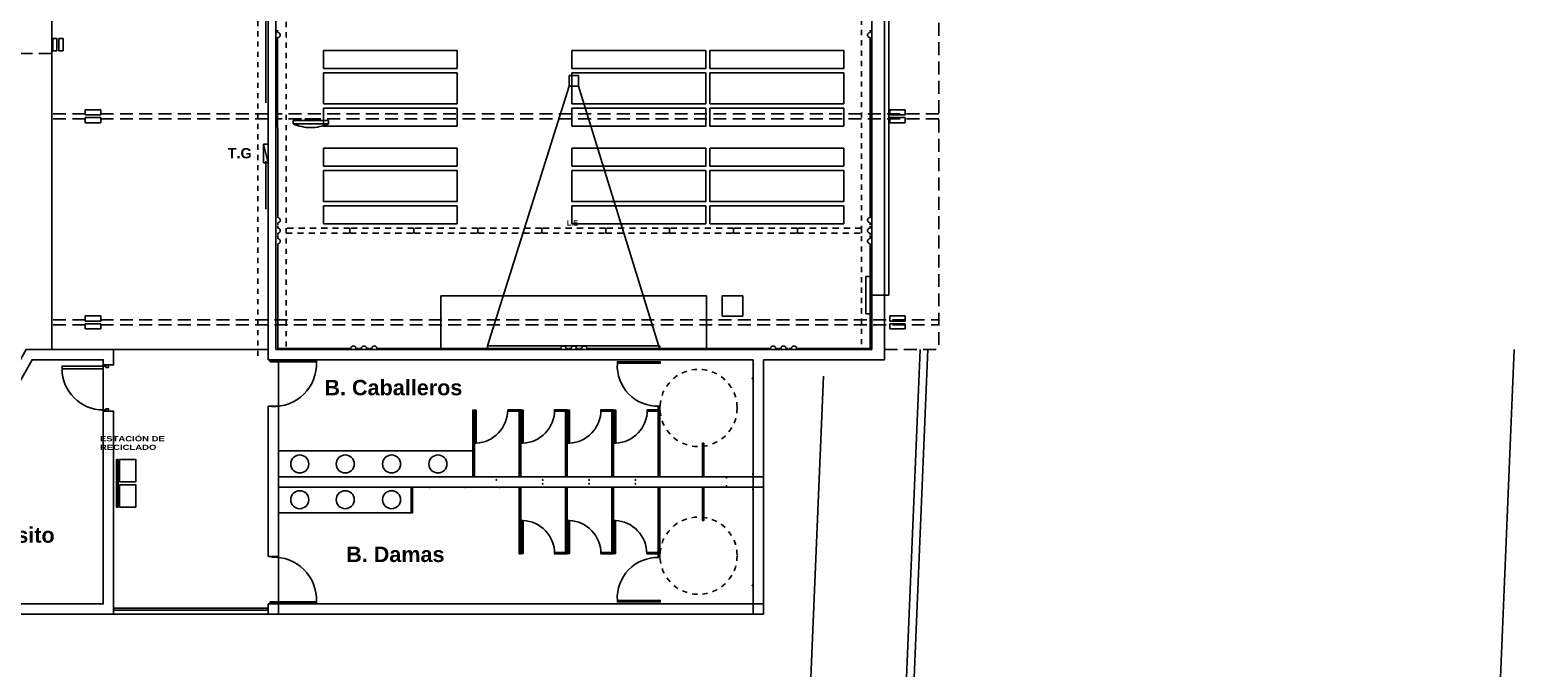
# Model space of a CAD drawing. Header units: millimetres. Extents: x -735 to -481, y 85 to 450.
# Drawn here: x -563.01 to -534.18, y 178.94 to 191.34 of the extents above; entities that cross this region are included whole.
import ezdxf
from ezdxf.enums import TextEntityAlignment as Align

# ---------------------------------------------------------------- set-up
doc = ezdxf.new("R2010")
doc.units = ezdxf.units.MM
doc.linetypes.add('ACAD_ISO02W100', pattern=[15, 12, -3])
doc.linetypes.add('DASHED', pattern=[0.75, 0.5, -0.25])
doc.layers.get('0').update_dxf_attribs({"color": 6, "linetype": 'CONTINUOUS'})
for name, color, linetype in [('1', 1, 'CONTINUOUS'), ('A-CARPINTERIAS PUERTAS', 2, 'CONTINUOUS'), ('A-MUROS', 5, 'CONTINUOUS'), ('bandeja pasacables', 1, 'CONTINUOUS'), ('dib - texto', 2, 'CONTINUOUS'), ('DIB-CORDON 02', 2, 'CONTINUOUS'), ('DIB-VEREDA', 1, 'CONTINUOUS'), ('E-COLUMNAS MADERA', 6, 'CONTINUOUS'), ('ESTRUCTURA', 6, 'CONTINUOUS'), ('ESTUFAS', 50, 'CONTINUOUS'), ('iluminacion LED', 10, 'CONTINUOUS'), ('mobiliario aulas', 254, 'CONTINUOUS'), ('SANIT-DETALLE', 1, 'CONTINUOUS'), ('SOLADOS EXTERIORES', 8, 'CONTINUOUS'), ('sonido', 1, 'CONTINUOUS'), ('T-LOCALES', 7, 'CONTINUOUS'), ('TABLERO PRINCIPAL', 1, 'CONTINUOUS'), ('tomas', 10, 'CONTINUOUS'), ('tramas-solados', 14, 'CONTINUOUS'), ('VENTILADORES', 2, 'CONTINUOUS'), ('VISTA', 1, 'CONTINUOUS'), ('VISTA2', 2, 'CONTINUOUS'), ('VISTA4', 3, 'CONTINUOUS')]:
    doc.layers.add(name, color=color, linetype=linetype)
doc.layers.add('SUPERFICIES', color=6, linetype='CONTINUOUS', plot=False)
doc.styles.add('ARIAL', font='swisseb.ttf', dxfattribs={"width": 1.32})
doc.styles.add('ROMANS', font='romans', dxfattribs={"width": 0.9})
doc.styles.add('STYLE1', font='swisseb.ttf', dxfattribs={"width": 1.32})

# ---------------------------------------------------------------- blocks, each defined once
blk = doc.blocks.new('INO1')
blk.add_lwpolyline([(0.005, 0.007), (0.003, 0.002), (-0.003, 0.002), (-0.005, 0.007, -0.101283), (-0.005, 0.009, -0.073281), (-0.005, 0.012, -0.084248), (-0.004, 0.014, -0.106469), (-0.002, 0.016, -0.130159), (0, 0.016, -0.130159), (0.002, 0.016, -0.106469), (0.004, 0.014, -0.084248), (0.005, 0.012, -0.073281), (0.005, 0.009, -0.101283), (0.005, 0.007)], format="xyb")
at = {"layer": 'SANIT-DETALLE'}
blk.add_lwpolyline([(-0.004, 0.009, 1), (0.004, 0.009, 0.073281), (0.004, 0.012, 0.084248), (0.003, 0.014, 0.106469), (0.001, 0.015, 0.130159), (0, 0.015, 0.130159), (-0.001, 0.015, 0.106469), (-0.003, 0.014, 0.084248), (-0.004, 0.012, 0.073281)], format="xyb", close=True, dxfattribs=at)
for centre, radius in [((-0.002, 0.004), 0.000358), ((0, 0.008), 0.00136), ((0.002, 0.004), 0.000358)]:
    blk.add_circle(centre, radius, dxfattribs=at)
at = {"style": 'ROMANS', "flags": 1}
blk.add_attdef('NOMENCLATURA', text='', height=0.00203, dxfattribs=at).set_placement((0, 0.011), align=Align.MIDDLE)
blk = doc.blocks.new('VI-L3')
blk.add_lwpolyline([(0.003, -0.01, -0.05313), (0, -0.01, -0.05313), (-0.003, -0.01, -0.052997), (-0.005, -0.009, -0.291983), (-0.006, -0.007, -0.018381), (-0.007, -0.005, -0.069554), (-0.006, 0, -0.364904), (-0.006, 0), (0, 0), (0.006, 0, -0.334037), (0.006, 0, -0.069554), (0.007, -0.005, -0.018381), (0.006, -0.007, -0.291983), (0.005, -0.009, -0.052997), (0.003, -0.01, 10.738987)], format="xyb", close=True)
for centre, radius in [((-0.002, -0.002), 0.000381), ((0, -0.005), 0.000584), ((0, -0.002), 0.000445), ((0.002, -0.002), 0.000381)]:
    blk.add_circle(centre, radius)
for centre, radius, start, end in [((0.002, -0.006), 0.00882, 154.3526, 174.9519), ((-0.004, -0.003), 0.00216, 95.6667, 155.0827), ((-0.004, -0.003), 0.00183, 103.9303, 157.8193), ((0.004, -0.006), 0.0104, 156.9791, 171.682), ((-0.003, -0.007), 0.00364, 116.0908, 151.5863), ((-0.002, -0.007), 0.00362, 143.6606, 192.3282), ((-0.006, -0.005), 0.000171, 171.4561, 332.7614), ((-0.004, -0.007), 0.00156, 187.2234, 256.6972), ((-0.002, -0.007), 0.00353, 121.4665, 143.8019), ((0.001, -0.051), 0.0509, 90.6878, 95.1252), ((-0.003, -0.006), 0.00466, 96.1242, 104.7631), ((0.001, -0.052), 0.0511, 90.6735, 94.7216), ((-0.006, -0.003), 0.00353, 36.5023, 40.5961), ((-0.006, -0.002), 0.00309, 335.0786, 15.4509), ((-0.002, -0.008), 0.00489, 100.5316, 112.1023), ((-0.004, -0.004), 0.000264, 46.338, 109.7849), ((-0.004, -0.003), 0.000261, 218.6113, 337.8696), ((0, 0.004), 0.0138, 250.9575, 269.6483), ((0, -0.024), 0.0213, 90.7428, 97.9576), ((-0.001, -0.051), 0.0509, 84.8748, 89.3122), ((-0.001, -0.052), 0.0511, 85.2784, 89.3265), ((0, -0.024), 0.0213, 82.0424, 89.2572), ((0, 0.004), 0.0138, 270.3517, 289.0425), ((0.006, -0.002), 0.00309, 164.5491, 204.9214), ((0.006, -0.003), 0.00353, 139.4039, 143.4977), ((0.002, -0.008), 0.00489, 67.8977, 79.4684), ((0.003, -0.006), 0.00466, 75.2369, 83.8758), ((0.004, -0.003), 0.00183, 22.1807, 76.0697), ((0.004, -0.003), 0.00216, 24.9173, 84.3333), ((0.002, -0.007), 0.00353, 36.1981, 58.5335), ((0.004, -0.003), 0.000261, 202.1304, 321.3887), ((0.004, -0.004), 0.000264, 70.2151, 133.662), ((0.003, -0.007), 0.00364, 28.4137, 63.9092), ((0.004, -0.007), 0.00156, 283.3028, 352.7766), ((0.002, -0.007), 0.00362, 347.6718, 36.3394), ((-0.004, -0.006), 0.0104, 8.318, 23.0209), ((-0.002, -0.006), 0.00882, 5.0481, 25.6474), ((0.006, -0.005), 0.000171, 207.2386, 8.5439)]:
    blk.add_arc(centre, radius, start, end)
blk = doc.blocks.new('SMRAIL')
for p, q in [((0, 0.9525), (0.00635, 0.9525)), ((0, 0.8763), (0.00635, 0.8763)), ((0, 0.0381), (0.00635, 0.0381)), ((0.00635, 0.8763), (0.00635, 0.9525)), ((0.00635, 0.93345), (0.0381, 0.93345)), ((0.00635, 0.89535), (0.0254, 0.89535)), ((0.00635, 0.0381), (0.00635, -0.0381)), ((0.00635, 0.01905), (0.0254, 0.01905)), ((0.0381, 0.88265), (0.0381, 0.03175)), ((0.0762, 0.89535), (0.0762, 0.01905)), ((0, -0.0381), (0.00635, -0.0381)), ((0.00635, -0.01905), (0.0381, -0.01905))]:
    blk.add_line(p, q)
for centre, radius, start, end in [((0.0254, 0.88265), 0.0127, 0, 90), ((0.0254, 0.03175), 0.0127, 270, 0), ((0.0381, 0.89535), 0.0381, 0, 90), ((0.0381, 0.01905), 0.0381, 270, 0)]:
    blk.add_arc(centre, radius, start, end)
blk = doc.blocks.new('ELLIPSE')
blk.add_circle((0.0127, 0.0127), 0.0127)
blk = doc.blocks.new('WC')
for p, q in [((-0.3, 0), (-0.3, 0.2)), ((0.3, 0), (-0.3, 0)), ((-0.2, 0.2), (-0.2, 0.5)), ((-0.2, 0.2), (0.2, 0.2)), ((0.2, 0.2), (0.2, 0.5)), ((0.3, 0.2), (0.3, 0))]:
    blk.add_line(p, q)
for centre, start, end in [((-0.2, 0.2), 90, 180), ((0.2, 0.2), 0, 90)]:
    blk.add_arc(centre, 0.0381, start, end)
at = {"xscale": 13.12070439559352, "yscale": 21.77478601821917}
blk.add_blockref('ELLIPSE', (-0.2, 0.2), dxfattribs=at)
blk = doc.blocks.new('MINGI2')
blk.add_lwpolyline([(-0.005, 0.007), (-0.006, 0.007), (-0.006, 0), (0.006, 0), (0.006, 0.007), (0.005, 0.007), (0.003, 0.008, -0.087584), (0.002, 0.008, -0.140472), (0.002, 0.008, 0.652509), (-0.002, 0.008, -0.140472), (-0.002, 0.008, -0.087584), (-0.003, 0.008, 0.011964)], format="xyb", close=True)
at = {"layer": 'SANIT-DETALLE'}
for p, q in [((-0.005, 0.005), (-0.006, 0.005)), ((-0.005, 0.005), (-0.005, 0.004)), ((-0.004, 0.003), (0.004, 0.003)), ((0.005, 0.005), (0.006, 0.005)), ((0.005, 0.005), (0.005, 0.004))]:
    blk.add_line(p, q, dxfattribs=at)
for centre, radius in [((-0.001, 0.005), 0.0000762), ((-0.001, 0.004), 0.0000762), ((0, 0.001), 0.000508), ((0, 0.005), 0.0000762), ((0, 0.005), 0.0000762), ((0, 0.005), 0.0000762), ((0, 0.004), 0.0000762), ((0, 0.004), 0.0000762), ((0.001, 0.005), 0.0000762), ((0.001, 0.004), 0.0000762)]:
    blk.add_circle(centre, radius, dxfattribs=at)
for centre, radius, start, end in [((-0.008, 0.012), 0.00752, 289.2133, 335.6498), ((-0.004, 0.004), 0.00134, 180, 270), ((0, 0.008), 0.000993, 93.3922, 144.5466), ((0, 0.008), 0.000993, 35.4534, 86.6078), ((0.008, 0.012), 0.00752, 204.3502, 250.7867), ((0.004, 0.004), 0.00134, 270, 0)]:
    blk.add_arc(centre, radius, start, end, dxfattribs=at)
at = {"style": 'ROMANS', "flags": 1}
blk.add_attdef('NOMENCLATURA', text='', height=0.00203, dxfattribs=at).set_placement((0, 0.004), align=Align.MIDDLE)
blk = doc.blocks.new('P80')
at = {"color": 3}
blk.add_lwpolyline([(0.00062, 0.00254), (0.00189, 0.00254), (0.00189, 0.02286), (0.00062, 0.02286)], close=True, dxfattribs=at)
at = {"color": 2}
for points in [[(0, 0.00254), (0.00062, 0.00254), (0.00062, 0.00127), (0.00126, 0.00127), (0.00126, 0), (0.00062, 0), (0.00062, 0), (0, 0)], [(0.02284, 0.00254), (0.02221, 0.00254), (0.02221, 0.00127), (0.02158, 0.00127), (0.02158, 0), (0.02221, 0), (0.02221, 0), (0.02284, 0)]]:
    blk.add_lwpolyline(points, dxfattribs=at)
at = {"color": 1}
blk.add_arc((0.00189, 0.00254), 0.02032, 0, 90, dxfattribs=at)

msp = doc.modelspace()

# ---------------------------------------------------------------- linework, layer by layer
at = {"layer": '1'}
msp.add_lwpolyline([(-561.298, 182.993), (-561.298, 182.071), (-561.329, 182.071), (-561.329, 182.993)], close=True, dxfattribs=at)
for points in [[(-561.269, 182.993), (-561.269, 182.563)], [(-561.269, 182.563), (-560.949, 182.563), (-560.949, 182.993), (-561.269, 182.993)], [(-561.269, 182.501), (-561.269, 182.071)], [(-561.269, 182.071), (-560.949, 182.071), (-560.949, 182.501), (-561.269, 182.501)]]:
    msp.add_lwpolyline(points, dxfattribs=at)
at = {"layer": 'A-CARPINTERIAS PUERTAS'}
for points in [[(-557.444, 184.887), (-557.444, 184.916), (-558.343, 184.916), (-558.343, 184.887)], [(-551.6, 184.862), (-551.6, 184.891), (-550.769, 184.891), (-550.769, 184.862)], [(-554.345, 183.309), (-554.374, 183.309), (-554.374, 183.952), (-554.345, 183.952)], [(-553.433, 183.309), (-553.461, 183.309), (-553.461, 183.952), (-553.433, 183.952)], [(-552.533, 183.309), (-552.561, 183.309), (-552.561, 183.952), (-552.533, 183.952)], [(-551.633, 183.309), (-551.661, 183.309), (-551.661, 183.952), (-551.633, 183.952)], [(-553.433, 181.812), (-553.461, 181.812), (-553.461, 181.169), (-553.433, 181.169)], [(-552.533, 181.812), (-552.561, 181.812), (-552.561, 181.169), (-552.533, 181.169)], [(-551.637, 181.812), (-551.665, 181.812), (-551.665, 181.169), (-551.637, 181.169)], [(-557.444, 180.234), (-557.444, 180.205), (-558.343, 180.205), (-558.343, 180.234)], [(-551.6, 180.259), (-551.6, 180.23), (-550.769, 180.23), (-550.769, 180.259)]]:
    msp.add_lwpolyline(points, close=True, dxfattribs=at)
for centre, radius, start, end in [((-558.268, 184.849), 0.825, 266.5649, 2.6619), ((-550.822, 184.81), 0.781, 176.185, 271.9826), ((-554.379, 183.956), 0.648, 272.9914, 0.275), ((-553.467, 183.956), 0.648, 272.9914, 0.275), ((-552.567, 183.956), 0.648, 272.9914, 0.275), ((-551.667, 183.956), 0.648, 272.9914, 0.275), ((-553.467, 181.165), 0.648, 359.725, 87.0086), ((-552.567, 181.165), 0.648, 359.725, 87.0086), ((-551.678, 181.165), 0.648, 359.725, 87.0086), ((-558.268, 180.272), 0.825, 357.3381, 93.4351), ((-550.822, 180.311), 0.781, 88.0174, 183.815)]:
    msp.add_arc(centre, radius, start, end, dxfattribs=at)
at = {"layer": 'A-MUROS'}
for p, q in [((-546.411, 230.167), (-546.411, 184.93)), ((-546.661, 209.53), (-546.661, 185.13)), ((-558.384, 194.185), (-558.384, 185.13)), ((-558.234, 194.185), (-558.234, 185.13))]:
    msp.add_line(p, q, dxfattribs=at)
at = {"layer": 'A-MUROS', "ltscale": 0.06}
for p, q in [((-558.384, 185.13), (-558.384, 184.93)), ((-546.661, 185.13), (-558.234, 185.13)), ((-548.964, 184.93), (-558.384, 184.93)), ((-548.964, 182.66), (-548.964, 184.93)), ((-548.764, 179.99), (-548.764, 184.93)), ((-546.411, 184.93), (-548.764, 184.93)), ((-558.384, 184.03), (-558.384, 181.111)), ((-558.184, 184.03), (-558.384, 184.03)), ((-558.184, 184.03), (-558.184, 182.66)), ((-548.764, 182.66), (-558.184, 182.66)), ((-558.184, 182.46), (-558.184, 181.111)), ((-548.764, 182.46), (-558.184, 182.46)), ((-548.964, 179.99), (-548.964, 182.46)), ((-558.384, 181.111), (-558.184, 181.111)), ((-558.384, 180.19), (-558.384, 179.99)), ((-558.384, 180.19), (-548.764, 180.19)), ((-558.184, 180.19), (-558.184, 179.99)), ((-558.384, 179.99), (-548.764, 179.99))]:
    msp.add_line(p, q, dxfattribs=at)
msp.add_lwpolyline([(-561.584, 183.931), (-561.584, 180.19), (-565.648, 180.19), (-562.968, 184.93), (-561.584, 184.93), (-561.584, 184.83), (-561.384, 184.83), (-561.384, 185.13), (-563.084, 185.13), (-565.991, 179.99), (-561.384, 179.99), (-561.384, 183.931)], close=True, dxfattribs=at)
at = {"layer": 'A-MUROS', "color": 5}
for points in [[(-561.584, 184.93), (-562.968, 184.93), (-565.648, 180.19), (-561.584, 180.19)], [(-548.964, 184.93), (-558.184, 184.93), (-558.184, 180.19), (-548.964, 180.19)]]:
    msp.add_lwpolyline(points, close=True, dxfattribs=at)
at = {"layer": 'bandeja pasacables', "linetype": 'DASHED', "ltscale": 0.2}
for p, q in [((-558.584, 209.906), (-558.584, 184.93)), ((-546.861, 209.33), (-546.861, 185.13)), ((-558.034, 204.685), (-558.034, 185.13))]:
    msp.add_line(p, q, dxfattribs=at)
at = {"layer": 'DIB-CORDON 02'}
for p, q in [((-545.572, 185.13), (-547.315, 143.532)), ((-535.995, 141.877), (-534.183, 185.13))]:
    msp.add_line(p, q, dxfattribs=at)
at = {"layer": 'DIB-VEREDA'}
msp.add_line((-549.219, 145.876), (-547.596, 184.61), dxfattribs=at)
at = {"layer": 'E-COLUMNAS MADERA', "linetype": 'DASHED', "ltscale": 0.5}
for p, q in [((-561.934, 189.705), (-562.584, 189.705)), ((-561.934, 189.605), (-562.584, 189.605))]:
    msp.add_line(p, q, dxfattribs=at)
at = {"layer": 'E-COLUMNAS MADERA'}
for p, q in [((-561.934, 189.78), (-561.934, 189.68)), ((-561.634, 189.78), (-561.934, 189.78)), ((-561.634, 189.68), (-561.634, 189.78)), ((-561.934, 189.68), (-561.634, 189.68)), ((-561.934, 189.63), (-561.934, 189.53)), ((-561.634, 189.63), (-561.934, 189.63)), ((-561.934, 189.53), (-561.634, 189.53)), ((-561.634, 189.53), (-561.634, 189.63))]:
    msp.add_line(p, q, dxfattribs=at)
for points in [[(-562.484, 190.924), (-562.564, 190.924), (-562.564, 191.164), (-562.484, 191.164)], [(-562.364, 190.924), (-562.444, 190.924), (-562.444, 191.164), (-562.364, 191.164)]]:
    msp.add_lwpolyline(points, close=True, dxfattribs=at)
at = {"layer": 'ESTRUCTURA'}
for p, q in [((-546.311, 189.68), (-546.311, 189.78)), ((-546.311, 189.78), (-546.011, 189.78)), ((-546.011, 189.78), (-546.011, 189.68)), ((-546.011, 189.68), (-546.311, 189.68)), ((-546.311, 189.53), (-546.311, 189.63)), ((-546.311, 189.63), (-546.011, 189.63)), ((-546.011, 189.53), (-546.311, 189.53)), ((-546.011, 189.63), (-546.011, 189.53)), ((-561.934, 185.78), (-561.934, 185.68)), ((-561.634, 185.78), (-561.934, 185.78)), ((-561.934, 185.68), (-561.634, 185.68)), ((-561.634, 185.68), (-561.634, 185.78)), ((-546.311, 185.68), (-546.311, 185.78)), ((-546.311, 185.78), (-546.011, 185.78)), ((-546.011, 185.68), (-546.311, 185.68)), ((-546.011, 185.78), (-546.011, 185.68)), ((-561.934, 185.63), (-561.934, 185.53)), ((-561.634, 185.63), (-561.934, 185.63)), ((-561.934, 185.53), (-561.634, 185.53)), ((-561.634, 185.53), (-561.634, 185.63)), ((-546.311, 185.53), (-546.311, 185.63)), ((-546.311, 185.63), (-546.011, 185.63)), ((-546.011, 185.53), (-546.311, 185.53)), ((-546.011, 185.63), (-546.011, 185.53))]:
    msp.add_line(p, q, dxfattribs=at)
at = {"layer": 'ESTUFAS'}
msp.add_line((-546.328, 186.185), (-546.328, 208.396), dxfattribs=at)
at = {"layer": 'ESTUFAS', "linetype": 'ACAD_ISO02W100'}
msp.add_line((-546.661, 186.185), (-546.328, 186.185), dxfattribs=at)
msp.add_lwpolyline([(-546.661, 186.546), (-546.661, 185.824), (-546.775, 185.824), (-546.775, 186.546)], close=True, dxfattribs=at)
at = {"layer": 'iluminacion LED', "linetype": 'ACAD_ISO02W100', "ltscale": 0.01}
for points in [[(-556.793, 187.436), (-556.793, 187.486), (-558.034, 187.486), (-558.034, 187.386), (-556.793, 187.387)], [(-555.551, 187.436), (-555.551, 187.486), (-556.793, 187.486), (-556.793, 187.386), (-555.551, 187.387)], [(-554.31, 187.436), (-554.31, 187.486), (-555.551, 187.486), (-555.551, 187.386), (-554.31, 187.387)], [(-553.068, 187.436), (-553.068, 187.486), (-554.31, 187.486), (-554.31, 187.386), (-553.068, 187.387)], [(-551.827, 187.436), (-551.827, 187.486), (-553.068, 187.486), (-553.068, 187.386), (-551.827, 187.387)], [(-550.586, 187.436), (-550.586, 187.486), (-551.827, 187.486), (-551.827, 187.386), (-550.586, 187.387)], [(-549.344, 187.436), (-549.344, 187.486), (-550.586, 187.486), (-550.586, 187.386), (-549.344, 187.387)], [(-548.103, 187.436), (-548.103, 187.486), (-549.344, 187.486), (-549.344, 187.386), (-548.103, 187.387)], [(-546.861, 187.436), (-546.861, 187.486), (-548.103, 187.486), (-548.103, 187.386), (-546.861, 187.387)]]:
    msp.add_lwpolyline(points, close=True, dxfattribs=at)
at = {"layer": 'mobiliario aulas', "linetype": 'ACAD_ISO02W100'}
for points in [[(-557.31, 190.582), (-557.31, 190.932), (-554.71, 190.932), (-554.71, 190.582), (-557.31, 190.582)], [(-552.482, 190.582), (-552.482, 190.932), (-549.882, 190.932), (-549.882, 190.582), (-552.482, 190.582)], [(-549.806, 190.582), (-549.806, 190.932), (-547.206, 190.932), (-547.206, 190.582), (-549.806, 190.582)], [(-557.31, 189.898), (-557.31, 190.498), (-554.71, 190.498), (-554.71, 189.898), (-557.31, 189.898)], [(-552.482, 189.898), (-552.482, 190.498), (-549.882, 190.498), (-549.882, 189.898), (-552.482, 189.898)], [(-549.806, 189.898), (-549.806, 190.498), (-547.206, 190.498), (-547.206, 189.898), (-549.806, 189.898)], [(-557.31, 189.815), (-557.31, 189.465), (-554.71, 189.465), (-554.71, 189.815), (-557.31, 189.815)], [(-552.482, 189.815), (-552.482, 189.465), (-549.882, 189.465), (-549.882, 189.815), (-552.482, 189.815)], [(-549.806, 189.815), (-549.806, 189.465), (-547.206, 189.465), (-547.206, 189.815), (-549.806, 189.815)], [(-557.31, 188.687), (-557.31, 189.037), (-554.71, 189.037), (-554.71, 188.687), (-557.31, 188.687)], [(-552.482, 188.687), (-552.482, 189.037), (-549.882, 189.037), (-549.882, 188.687), (-552.482, 188.687)], [(-549.806, 188.687), (-549.806, 189.037), (-547.206, 189.037), (-547.206, 188.687), (-549.806, 188.687)], [(-557.31, 188.004), (-557.31, 188.604), (-554.71, 188.604), (-554.71, 188.004), (-557.31, 188.004)], [(-552.482, 188.004), (-552.482, 188.604), (-549.882, 188.604), (-549.882, 188.004), (-552.482, 188.004)], [(-549.806, 188.004), (-549.806, 188.604), (-547.206, 188.604), (-547.206, 188.004), (-549.806, 188.004)], [(-557.31, 187.92), (-557.31, 187.57), (-554.71, 187.57), (-554.71, 187.92), (-557.31, 187.92)], [(-552.482, 187.92), (-552.482, 187.57), (-549.882, 187.57), (-549.882, 187.92), (-552.482, 187.92)], [(-549.806, 187.92), (-549.806, 187.57), (-547.206, 187.57), (-547.206, 187.92), (-549.806, 187.92)], [(-555.027, 185.147), (-555.027, 186.173), (-552.448, 186.173)], [(-549.868, 185.147), (-549.868, 186.173), (-552.448, 186.173)], [(-549.563, 186.173), (-549.563, 185.773), (-549.163, 185.773), (-549.163, 186.173), (-549.563, 186.173)]]:
    msp.add_lwpolyline(points, dxfattribs=at)
at = {"layer": 'SOLADOS EXTERIORES'}
for p, q in [((-552.54, 190.24), (-554.12, 185.2)), ((-552.353, 190.24), (-550.775, 185.13))]:
    msp.add_line(p, q, dxfattribs=at)
at = {"layer": 'sonido', "linetype": 'ACAD_ISO02W100'}
for points in [[(-552.54, 190.448), (-552.353, 190.448), (-552.353, 190.24), (-552.54, 190.24)], [(-554.12, 185.13), (-550.775, 185.13), (-550.775, 185.2), (-554.12, 185.2)]]:
    msp.add_lwpolyline(points, close=True, dxfattribs=at)
at = {"layer": 'SUPERFICIES'}
for points in [[(-562.584, 209.842), (-558.384, 209.842), (-558.384, 185.13), (-562.584, 185.13)], [(-558.234, 185.13), (-546.661, 185.13), (-546.661, 209.53), (-558.234, 209.53)], [(-558.184, 182.46), (-548.964, 182.46), (-548.964, 180.19), (-558.184, 180.19)]]:
    msp.add_lwpolyline(points, close=True, dxfattribs=at)
at = {"layer": 'TABLERO PRINCIPAL', "linetype": 'ACAD_ISO02W100'}
for p, q in [((-558.427, 201.915), (-558.429, 189.081)), ((-558.473, 189.111), (-558.384, 188.754)), ((-558.429, 188.781), (-558.429, 187.849))]:
    msp.add_line(p, q, dxfattribs=at)
msp.add_lwpolyline([(-558.473, 189.111), (-558.384, 189.111), (-558.384, 188.754), (-558.473, 188.754)], close=True, dxfattribs=at)
at = {"layer": 'tomas', "linetype": 'ACAD_ISO02W100'}
for p, q in [((-558.198, 191.326), (-558.198, 191.281)), ((-558.198, 191.139), (-558.198, 191.182)), ((-558.149, 191.231), (-558.136, 191.231)), ((-546.742, 191.231), (-546.755, 191.231)), ((-546.692, 191.326), (-546.692, 191.281)), ((-546.692, 191.139), (-546.692, 191.182)), ((-558.197, 187.732), (-558.198, 191.139)), ((-546.692, 187.732), (-546.692, 191.139)), ((-558.197, 187.732), (-558.197, 187.687)), ((-546.692, 187.732), (-546.692, 187.687)), ((-558.197, 187.545), (-558.197, 187.588)), ((-558.197, 187.531), (-558.197, 187.486)), ((-558.147, 187.638), (-558.135, 187.638)), ((-558.147, 187.436), (-558.135, 187.436)), ((-546.742, 187.638), (-546.755, 187.638)), ((-546.742, 187.436), (-546.755, 187.436)), ((-546.692, 187.545), (-546.692, 187.588)), ((-546.692, 187.531), (-546.692, 187.486)), ((-558.197, 187.344), (-558.197, 187.387)), ((-558.197, 187.326), (-558.197, 187.281)), ((-558.197, 187.139), (-558.197, 187.182)), ((-558.197, 185.147), (-558.197, 187.139)), ((-558.147, 187.231), (-558.135, 187.231)), ((-546.742, 187.231), (-546.755, 187.231)), ((-546.692, 187.344), (-546.692, 187.387)), ((-546.692, 187.326), (-546.692, 187.281)), ((-546.692, 187.139), (-546.692, 187.182)), ((-546.692, 185.147), (-546.692, 187.139)), ((-556.819, 185.147), (-558.197, 185.147)), ((-556.819, 185.147), (-556.776, 185.147)), ((-556.726, 185.197), (-556.726, 185.209)), ((-556.631, 185.147), (-556.676, 185.147)), ((-556.614, 185.147), (-556.571, 185.147)), ((-556.521, 185.197), (-556.521, 185.209)), ((-556.426, 185.147), (-556.471, 185.147)), ((-556.413, 185.147), (-556.37, 185.147)), ((-556.32, 185.197), (-556.32, 185.209)), ((-556.225, 185.147), (-556.27, 185.147)), ((-556.225, 185.147), (-552.744, 185.147)), ((-552.744, 185.147), (-552.699, 185.147)), ((-552.649, 185.197), (-552.649, 185.209)), ((-552.556, 185.147), (-552.599, 185.147)), ((-552.543, 185.147), (-552.497, 185.147)), ((-552.448, 185.197), (-552.448, 185.209)), ((-552.355, 185.147), (-552.398, 185.147)), ((-552.338, 185.147), (-552.292, 185.147)), ((-552.243, 185.197), (-552.243, 185.209)), ((-552.15, 185.147), (-552.193, 185.147)), ((-552.15, 185.147), (-548.67, 185.147)), ((-548.67, 185.147), (-548.625, 185.147)), ((-548.576, 185.197), (-548.576, 185.209)), ((-548.483, 185.147), (-548.526, 185.147)), ((-548.469, 185.147), (-548.424, 185.147)), ((-548.374, 185.197), (-548.374, 185.209)), ((-548.282, 185.147), (-548.325, 185.147)), ((-548.264, 185.147), (-548.219, 185.147)), ((-548.169, 185.197), (-548.169, 185.209)), ((-548.077, 185.147), (-548.12, 185.147)), ((-548.077, 185.147), (-546.692, 185.147))]:
    msp.add_line(p, q, dxfattribs=at)
for centre, start, end in [((-558.198, 191.231), 270, 90), ((-546.692, 191.231), 90, 270), ((-558.197, 187.638), 270, 90), ((-546.692, 187.638), 90, 270), ((-558.197, 187.436), 270, 90), ((-546.692, 187.436), 90, 270), ((-558.197, 187.231), 270, 90), ((-546.692, 187.231), 90, 270), ((-556.726, 185.147), 0, 180), ((-556.521, 185.147), 0, 180), ((-556.32, 185.147), 0, 180), ((-552.649, 185.147), 0, 180), ((-552.448, 185.147), 0, 180), ((-552.243, 185.147), 0, 180), ((-548.576, 185.147), 0, 180), ((-548.374, 185.147), 0, 180), ((-548.169, 185.147), 0, 180)]:
    msp.add_arc(centre, 0.0497, start, end, dxfattribs=at)
at = {"layer": 'tramas-solados'}
msp.add_line((-545.722, 185.13), (-547.465, 143.538), dxfattribs=at)
at = {"layer": 'VENTILADORES', "linetype": 'ACAD_ISO02W100'}
for p, q in [((-557.897, 189.57), (-557.212, 189.57)), ((-557.897, 189.508), (-557.897, 189.57)), ((-557.212, 189.57), (-557.897, 189.57)), ((-557.897, 189.508), (-557.212, 189.508)), ((-557.212, 189.57), (-557.212, 189.508))]:
    msp.add_line(p, q, dxfattribs=at)
for points in [[(-557.554, 189.57), (-557.661, 189.57), (-557.661, 189.605), (-557.554, 189.605)], [(-557.554, 189.57), (-557.448, 189.57), (-557.448, 189.605), (-557.554, 189.605)]]:
    msp.add_lwpolyline(points, dxfattribs=at)
msp.add_arc((-557.554, 190.264), 0.829, 245.6342, 294.3658, dxfattribs=at)
at = {"layer": 'VISTA'}
for p, q in [((-554.406, 183.16), (-558.184, 183.16)), ((-555.606, 182.46), (-555.606, 181.96)), ((-555.606, 181.96), (-558.184, 181.96)), ((-558.384, 179.99), (-561.384, 179.99))]:
    msp.add_line(p, q, dxfattribs=at)
for points in [[(-549.92, 182.66), (-549.949, 182.66), (-549.949, 183.309), (-549.92, 183.309)], [(-555.577, 182.46), (-555.606, 182.46), (-555.606, 181.96), (-555.577, 181.96)], [(-549.92, 182.46), (-549.949, 182.46), (-549.949, 181.812), (-549.92, 181.812)]]:
    msp.add_lwpolyline(points, close=True, dxfattribs=at)
at = {"layer": 'VISTA', "linetype": 'DASHED', "ltscale": 0.2}
for centre in [(-550.024, 183.994), (-550.024, 181.127)]:
    msp.add_circle(centre, 0.75, dxfattribs=at)
at = {"layer": 'VISTA'}
for centre in [(-557.769, 182.907), (-556.885, 182.907), (-555.985, 182.907), (-555.085, 182.907), (-557.769, 182.214), (-556.885, 182.214), (-555.985, 182.214)]:
    msp.add_circle(centre, 0.175, dxfattribs=at)
at = {"layer": 'VISTA2'}
for p, q in [((-558.384, 180.11), (-561.384, 180.11)), ((-558.384, 180.07), (-561.384, 180.07))]:
    msp.add_line(p, q, dxfattribs=at)
for points in [[(-554.377, 182.66), (-554.406, 182.66), (-554.406, 183.952), (-554.377, 183.952)], [(-553.476, 183.93), (-553.476, 183.959), (-553.72, 183.959), (-553.72, 183.93)], [(-552.576, 183.93), (-552.576, 183.959), (-552.82, 183.959), (-552.82, 183.93)], [(-551.676, 183.93), (-551.676, 183.959), (-551.92, 183.959), (-551.92, 183.93)], [(-550.809, 183.93), (-550.809, 183.959), (-551.02, 183.959), (-551.02, 183.93)], [(-550.777, 182.66), (-550.806, 182.66), (-550.806, 184.03), (-550.777, 184.03)], [(-553.477, 182.66), (-553.506, 182.66), (-553.506, 183.927), (-553.477, 183.927)], [(-552.577, 182.66), (-552.606, 182.66), (-552.606, 183.927), (-552.577, 183.927)], [(-551.677, 182.66), (-551.706, 182.66), (-551.706, 183.927), (-551.677, 183.927)], [(-553.477, 182.46), (-553.506, 182.46), (-553.506, 181.162), (-553.477, 181.162)], [(-552.577, 182.46), (-552.606, 182.46), (-552.606, 181.194), (-552.577, 181.194)], [(-551.677, 182.46), (-551.706, 182.46), (-551.706, 181.194), (-551.677, 181.194)], [(-550.777, 182.46), (-550.806, 182.46), (-550.806, 181.091), (-550.777, 181.091)], [(-552.576, 181.19), (-552.576, 181.162), (-552.82, 181.162), (-552.82, 181.19)], [(-551.676, 181.19), (-551.676, 181.162), (-551.92, 181.162), (-551.92, 181.19)], [(-550.808, 181.19), (-550.808, 181.162), (-551.019, 181.162), (-551.019, 181.19)]]:
    msp.add_lwpolyline(points, close=True, dxfattribs=at)
at = {"layer": 'VISTA4', "linetype": 'DASHED', "ltscale": 0.5}
for p, q in [((-562.584, 185.13), (-562.584, 230.167)), ((-545.361, 230.092), (-545.361, 185.13)), ((-562.584, 190.876), (-570.904, 190.876)), ((-561.634, 189.705), (-558.384, 189.705)), ((-545.361, 189.705), (-558.234, 189.705)), ((-561.634, 189.605), (-558.384, 189.605)), ((-545.361, 189.605), (-558.234, 189.605)), ((-561.934, 185.705), (-562.584, 185.705)), ((-561.634, 185.705), (-545.361, 185.705)), ((-561.934, 185.605), (-562.584, 185.605)), ((-561.634, 185.605), (-545.361, 185.605)), ((-546.411, 185.13), (-545.361, 185.13))]:
    msp.add_line(p, q, dxfattribs=at)

# ---------------------------------------------------------------- block references
at = {"layer": 'A-CARPINTERIAS PUERTAS', "xscale": -39.37007874015317, "yscale": 39.37007874015317, "zscale": 39.37007874015317, "rotation": 90}
msp.add_blockref('P80', (-561.484, 184.83), dxfattribs=at)
at = {"layer": 'VISTA', "rotation": 270}
msp.add_blockref('VI-L3', (-548.97, 184.57), dxfattribs=at)
at = {"layer": 'VISTA'}
for p in [(-553.951, 182.59), (-553.051, 182.59), (-552.151, 182.59), (-551.251, 182.59)]:
    msp.add_blockref('INO1', p, dxfattribs=at)
at = {"layer": 'VISTA', "xscale": -1}
for name, p, rotation in [('INO1', (-553.051, 182.53), 180), ('INO1', (-552.151, 182.53), 180), ('INO1', (-551.251, 182.53), 180), ('MINGI2', (-555.246, 182.46), 180), ('MINGI2', (-554.552, 182.46), 180), ('MINGI2', (-553.887, 182.46), 180), ('VI-L3', (-548.97, 180.551), 270)]:
    msp.add_blockref(name, p, dxfattribs=dict(at, rotation=rotation))
at = {"layer": 'VISTA', "xscale": -0.02500000000009095, "yscale": 0.02500000000009095, "zscale": 0.025}
for name, p in [('WC', (-549.483, 182.635)), ('SMRAIL', (-548.97, 182.698))]:
    msp.add_blockref(name, p, dxfattribs=at)
at = {"layer": 'VISTA', "xscale": 0.02500000000009095, "yscale": 0.02500000000009095, "zscale": 0.02500000000009095, "rotation": 180}
for name, p in [('WC', (-549.483, 182.485)), ('SMRAIL', (-548.97, 182.423))]:
    msp.add_blockref(name, p, dxfattribs=at)

# ---------------------------------------------------------------- texts
at = {"layer": 'dib - texto', "insert": (-561.649, 183.447), "char_height": 0.1, "width": 2.0056, "attachment_point": 1, "style": 'STYLE1'}
msp.add_mtext('ESTACIÓN DE RECICLADO', dxfattribs=at)
at = {"layer": 'T-LOCALES', "ltscale": 0.5, "width": 5.62056, "attachment_point": 1, "style": 'ARIAL'}
for s, insert, char_height in [('\\pi2.5406;{\\fSwis721 Lt BT|b1|i0|c0|p34;T.G}', (-561.708, 189.038), 0.2), ('{\\fSwis721 Lt BT|b1|i0|c0|p34;L.E}', (-552.583, 187.635), 0.1)]:
    msp.add_mtext(s, dxfattribs=dict(at, insert=insert, char_height=char_height))
at = {"layer": 'T-LOCALES', "char_height": 0.3, "width": 5.62056, "attachment_point": 1, "style": 'ARIAL'}
for s, insert in [('\\pi1.2506;{\\fSwis721 Lt BT|b1|i0|c0|p34;B. Caballeros}', (-558.54, 184.54)), ('\\pi1.7759;{\\fSwis721 Lt BT|b1|i0|c0|p34;Depósito}', (-566.097, 181.679)), ('\\pi1.6746;{\\fSwis721 Lt BT|b1|i0|c0|p34;B. Damas}', (-558.542, 181.304))]:
    msp.add_mtext(s, dxfattribs=dict(at, insert=insert))

doc.saveas('drawing.dxf')
